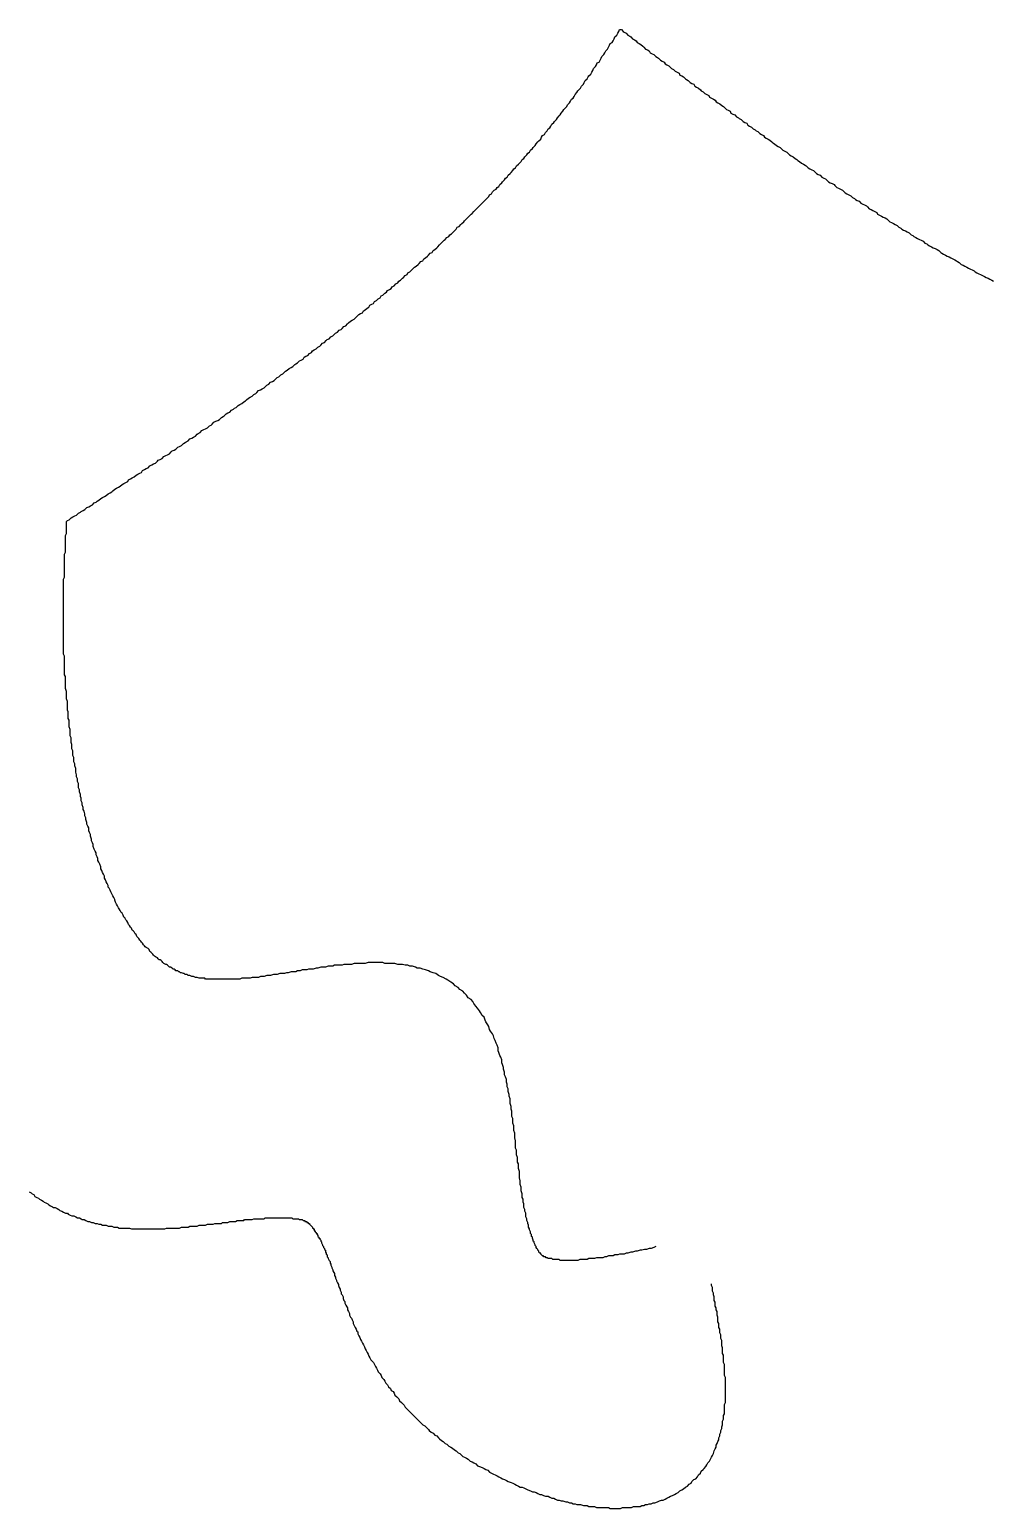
# Model space of a CAD drawing. Header units: millimetres. Extents: x 289 to 9778, y -894 to 6380.
# Drawn here: x 7105.85 to 7116.24, y 373.38 to 389.31 of the extents above; entities that cross this region are included whole.
import ezdxf

# ---------------------------------------------------------------- set-up
doc = ezdxf.new("R2010")
doc.units = ezdxf.units.MM

msp = doc.modelspace()

# ---------------------------------------------------------------- linework, layer by layer
for points in [[(7112.6, 376.198, 0), (7112.58, 376.188, 0), (7112.55, 376.178, 0), (7112.53, 376.178, 0), (7112.5, 376.168, 0), (7112.48, 376.168, 0), (7112.45, 376.158, 0), (7112.43, 376.158, 0), (7112.4, 376.148, 0), (7112.38, 376.148, 0), (7112.35, 376.138, 0), (7112.33, 376.138, 0), (7112.3, 376.128, 0), (7112.28, 376.128, 0), (7112.26, 376.118, 0), (7112.23, 376.118, 0), (7112.21, 376.118, 0), (7112.19, 376.108, 0), (7112.16, 376.108, 0), (7112.14, 376.098, 0), (7112.12, 376.098, 0), (7112.09, 376.098, 0), (7112.07, 376.088, 0), (7112.05, 376.088, 0), (7112.03, 376.078, 0), (7112, 376.078, 0), (7111.98, 376.078, 0), (7111.96, 376.078, 0), (7111.94, 376.068, 0), (7111.92, 376.068, 0), (7111.9, 376.068, 0), (7111.88, 376.068, 0), (7111.86, 376.058, 0), (7111.84, 376.058, 0), (7111.82, 376.058, 0), (7111.8, 376.058, 0), (7111.78, 376.058, 0), (7111.76, 376.048, 0), (7111.74, 376.048, 0), (7111.73, 376.048, 0), (7111.71, 376.048, 0), (7111.69, 376.048, 0), (7111.67, 376.048, 0), (7111.66, 376.048, 0), (7111.64, 376.048, 0), (7111.63, 376.048, 0), (7111.61, 376.048, 0), (7111.6, 376.048, 0), (7111.58, 376.048, 0), (7111.57, 376.048, 0), (7111.56, 376.058, 0), (7111.54, 376.058, 0), (7111.53, 376.058, 0), (7111.52, 376.058, 0), (7111.51, 376.058, 0), (7111.5, 376.058, 0), (7111.49, 376.058, 0), (7111.48, 376.068, 0), (7111.47, 376.068, 0), (7111.46, 376.068, 0), (7111.45, 376.068, 0), (7111.44, 376.068, 0), (7111.43, 376.078, 0), (7111.43, 376.078, 0), (7111.42, 376.078, 0), (7111.42, 376.078, 0), (7111.41, 376.088, 0), (7111.41, 376.088, 0), (7111.4, 376.088, 0), (7111.4, 376.088, 0), (7111.39, 376.088, 0), (7111.39, 376.098, 0), (7111.39, 376.098, 0), (7111.38, 376.098, 0), (7111.38, 376.098, 0), (7111.38, 376.098, 0), (7111.38, 376.098, 0), (7111.37, 376.108, 0), (7111.37, 376.108, 0), (7111.37, 376.108, 0), (7111.37, 376.108, 0), (7111.36, 376.118, 0), (7111.36, 376.118, 0), (7111.36, 376.128, 0), (7111.35, 376.128, 0), (7111.35, 376.128, 0), (7111.34, 376.138, 0), (7111.34, 376.148, 0), (7111.34, 376.148, 0), (7111.33, 376.158, 0), (7111.33, 376.168, 0), (7111.32, 376.178, 0), (7111.32, 376.178, 0), (7111.31, 376.188, 0), (7111.31, 376.198, 0), (7111.3, 376.208, 0), (7111.3, 376.218, 0), (7111.29, 376.238, 0), (7111.29, 376.248, 0), (7111.28, 376.258, 0), (7111.28, 376.268, 0), (7111.27, 376.288, 0), (7111.27, 376.298, 0), (7111.26, 376.308, 0), (7111.26, 376.328, 0), (7111.25, 376.338, 0), (7111.25, 376.358, 0), (7111.24, 376.378, 0), (7111.24, 376.388, 0), (7111.23, 376.408, 0), (7111.23, 376.428, 0), (7111.22, 376.448, 0), (7111.22, 376.458, 0), (7111.21, 376.478, 0), (7111.21, 376.498, 0), (7111.2, 376.518, 0), (7111.2, 376.538, 0), (7111.2, 376.558, 0), (7111.19, 376.578, 0), (7111.19, 376.598, 0), (7111.18, 376.618, 0), (7111.18, 376.638, 0), (7111.18, 376.658, 0), (7111.17, 376.678, 0), (7111.17, 376.708, 0), (7111.16, 376.728, 0), (7111.16, 376.748, 0), (7111.16, 376.768, 0), (7111.15, 376.798, 0), (7111.15, 376.818, 0), (7111.15, 376.838, 0), (7111.14, 376.868, 0), (7111.14, 376.888, 0), (7111.14, 376.908, 0), (7111.13, 376.938, 0), (7111.13, 376.958, 0), (7111.13, 376.988, 0), (7111.13, 377.008, 0), (7111.12, 377.038, 0), (7111.12, 377.058, 0), (7111.12, 377.088, 0), (7111.11, 377.108, 0), (7111.11, 377.138, 0), (7111.11, 377.158, 0), (7111.1, 377.188, 0), (7111.1, 377.208, 0), (7111.1, 377.238, 0), (7111.09, 377.258, 0), (7111.09, 377.288, 0), (7111.09, 377.318, 0), (7111.09, 377.338, 0), (7111.08, 377.368, 0), (7111.08, 377.388, 0), (7111.08, 377.418, 0), (7111.07, 377.448, 0), (7111.07, 377.468, 0), (7111.07, 377.498, 0), (7111.06, 377.528, 0), (7111.06, 377.548, 0), (7111.06, 377.578, 0), (7111.05, 377.598, 0), (7111.05, 377.628, 0), (7111.05, 377.658, 0), (7111.04, 377.678, 0), (7111.04, 377.708, 0), (7111.03, 377.738, 0), (7111.03, 377.758, 0), (7111.03, 377.788, 0), (7111.02, 377.818, 0), (7111.02, 377.838, 0), (7111.01, 377.868, 0), (7111.01, 377.898, 0), (7111, 377.918, 0), (7111, 377.948, 0), (7110.99, 377.968, 0), (7110.99, 377.998, 0), (7110.98, 378.028, 0), (7110.97, 378.048, 0), (7110.97, 378.078, 0), (7110.96, 378.108, 0), (7110.96, 378.128, 0), (7110.95, 378.158, 0), (7110.94, 378.178, 0), (7110.94, 378.208, 0), (7110.93, 378.238, 0), (7110.92, 378.258, 0), (7110.91, 378.288, 0), (7110.9, 378.308, 0), (7110.9, 378.338, 0), (7110.89, 378.368, 0), (7110.88, 378.388, 0), (7110.87, 378.418, 0), (7110.86, 378.438, 0), (7110.85, 378.468, 0), (7110.84, 378.488, 0), (7110.82, 378.518, 0), (7110.81, 378.538, 0), (7110.8, 378.568, 0), (7110.79, 378.588, 0), (7110.77, 378.618, 0), (7110.76, 378.638, 0), (7110.75, 378.668, 0), (7110.73, 378.688, 0), (7110.71, 378.718, 0), (7110.7, 378.738, 0), (7110.68, 378.768, 0), (7110.66, 378.788, 0), (7110.64, 378.818, 0), (7110.63, 378.838, 0), (7110.61, 378.858, 0), (7110.58, 378.878, 0), (7110.56, 378.908, 0), (7110.54, 378.928, 0), (7110.52, 378.948, 0), (7110.49, 378.968, 0), (7110.47, 378.988, 0), (7110.44, 379.008, 0), (7110.42, 379.028, 0), (7110.39, 379.048, 0), (7110.36, 379.068, 0), (7110.34, 379.078, 0), (7110.31, 379.098, 0), (7110.28, 379.108, 0), (7110.26, 379.118, 0), (7110.23, 379.138, 0), (7110.2, 379.148, 0), (7110.17, 379.158, 0), (7110.15, 379.168, 0), (7110.12, 379.178, 0), (7110.09, 379.188, 0), (7110.06, 379.198, 0), (7110.03, 379.198, 0), (7110.01, 379.208, 0), (7109.98, 379.218, 0), (7109.95, 379.218, 0), (7109.93, 379.228, 0), (7109.9, 379.228, 0), (7109.87, 379.238, 0), (7109.84, 379.238, 0), (7109.82, 379.238, 0), (7109.79, 379.248, 0), (7109.76, 379.248, 0), (7109.74, 379.248, 0), (7109.71, 379.248, 0), (7109.68, 379.248, 0), (7109.66, 379.258, 0), (7109.63, 379.258, 0), (7109.61, 379.258, 0), (7109.58, 379.258, 0), (7109.55, 379.258, 0), (7109.53, 379.258, 0), (7109.5, 379.258, 0), (7109.47, 379.248, 0), (7109.45, 379.248, 0), (7109.42, 379.248, 0), (7109.4, 379.248, 0), (7109.37, 379.248, 0), (7109.35, 379.248, 0), (7109.32, 379.238, 0), (7109.29, 379.238, 0), (7109.27, 379.238, 0), (7109.24, 379.238, 0), (7109.22, 379.228, 0), (7109.19, 379.228, 0), (7109.17, 379.228, 0), (7109.14, 379.228, 0), (7109.12, 379.218, 0), (7109.09, 379.218, 0), (7109.07, 379.218, 0), (7109.04, 379.208, 0), (7109.01, 379.208, 0), (7108.99, 379.208, 0), (7108.96, 379.198, 0), (7108.94, 379.198, 0), (7108.91, 379.188, 0), (7108.89, 379.188, 0), (7108.86, 379.188, 0), (7108.84, 379.178, 0), (7108.82, 379.178, 0), (7108.79, 379.178, 0), (7108.77, 379.168, 0), (7108.74, 379.168, 0), (7108.72, 379.158, 0), (7108.69, 379.158, 0), (7108.67, 379.158, 0), (7108.64, 379.148, 0), (7108.62, 379.148, 0), (7108.6, 379.138, 0), (7108.57, 379.138, 0), (7108.55, 379.138, 0), (7108.52, 379.128, 0), (7108.5, 379.128, 0), (7108.48, 379.128, 0), (7108.45, 379.118, 0), (7108.43, 379.118, 0), (7108.41, 379.118, 0), (7108.38, 379.108, 0), (7108.36, 379.108, 0), (7108.34, 379.108, 0), (7108.32, 379.098, 0), (7108.29, 379.098, 0), (7108.27, 379.098, 0), (7108.25, 379.098, 0), (7108.23, 379.088, 0), (7108.2, 379.088, 0), (7108.18, 379.088, 0), (7108.16, 379.088, 0), (7108.14, 379.088, 0), (7108.12, 379.078, 0), (7108.1, 379.078, 0), (7108.08, 379.078, 0), (7108.06, 379.078, 0), (7108.04, 379.078, 0), (7108.02, 379.078, 0), (7108, 379.078, 0), (7107.98, 379.078, 0), (7107.96, 379.078, 0), (7107.94, 379.078, 0), (7107.92, 379.078, 0), (7107.9, 379.078, 0), (7107.88, 379.078, 0), (7107.87, 379.078, 0), (7107.85, 379.078, 0), (7107.83, 379.078, 0), (7107.82, 379.078, 0), (7107.8, 379.078, 0), (7107.78, 379.078, 0), (7107.77, 379.078, 0), (7107.75, 379.078, 0), (7107.74, 379.088, 0), (7107.72, 379.088, 0), (7107.71, 379.088, 0), (7107.69, 379.088, 0), (7107.68, 379.088, 0), (7107.66, 379.098, 0), (7107.65, 379.098, 0), (7107.64, 379.098, 0), (7107.62, 379.108, 0), (7107.61, 379.108, 0), (7107.6, 379.108, 0), (7107.58, 379.118, 0), (7107.57, 379.118, 0), (7107.56, 379.118, 0), (7107.55, 379.128, 0), (7107.53, 379.128, 0), (7107.52, 379.138, 0), (7107.51, 379.138, 0), (7107.49, 379.148, 0), (7107.48, 379.148, 0), (7107.47, 379.158, 0), (7107.46, 379.158, 0), (7107.45, 379.168, 0), (7107.43, 379.168, 0), (7107.42, 379.178, 0), (7107.41, 379.188, 0), (7107.4, 379.188, 0), (7107.39, 379.198, 0), (7107.37, 379.208, 0), (7107.36, 379.208, 0), (7107.35, 379.218, 0), (7107.34, 379.228, 0), (7107.33, 379.238, 0), (7107.32, 379.238, 0), (7107.3, 379.248, 0), (7107.29, 379.258, 0), (7107.28, 379.268, 0), (7107.27, 379.278, 0), (7107.26, 379.288, 0), (7107.25, 379.288, 0), (7107.24, 379.298, 0), (7107.23, 379.308, 0), (7107.21, 379.318, 0), (7107.2, 379.328, 0), (7107.19, 379.338, 0), (7107.18, 379.348, 0), (7107.17, 379.358, 0), (7107.16, 379.368, 0), (7107.15, 379.378, 0), (7107.14, 379.398, 0), (7107.13, 379.408, 0), (7107.11, 379.418, 0), (7107.1, 379.428, 0), (7107.09, 379.438, 0), (7107.08, 379.448, 0), (7107.07, 379.468, 0), (7107.06, 379.478, 0), (7107.05, 379.488, 0), (7107.04, 379.498, 0), (7107.03, 379.518, 0), (7107.02, 379.528, 0), (7107.01, 379.538, 0), (7107, 379.558, 0), (7106.99, 379.568, 0), (7106.98, 379.588, 0), (7106.97, 379.598, 0), (7106.96, 379.608, 0), (7106.95, 379.628, 0), (7106.94, 379.638, 0), (7106.93, 379.658, 0), (7106.92, 379.668, 0), (7106.91, 379.688, 0), (7106.9, 379.708, 0), (7106.89, 379.718, 0), (7106.88, 379.738, 0), (7106.87, 379.748, 0), (7106.86, 379.768, 0), (7106.85, 379.788, 0), (7106.84, 379.798, 0), (7106.83, 379.818, 0), (7106.82, 379.838, 0), (7106.81, 379.848, 0), (7106.8, 379.868, 0), (7106.79, 379.888, 0), (7106.78, 379.908, 0), (7106.77, 379.928, 0), (7106.77, 379.938, 0), (7106.76, 379.958, 0), (7106.75, 379.978, 0), (7106.74, 379.998, 0), (7106.73, 380.018, 0), (7106.72, 380.038, 0), (7106.71, 380.058, 0), (7106.7, 380.068, 0), (7106.7, 380.088, 0), (7106.69, 380.108, 0), (7106.68, 380.128, 0), (7106.67, 380.148, 0), (7106.66, 380.168, 0), (7106.66, 380.188, 0), (7106.65, 380.208, 0), (7106.64, 380.228, 0), (7106.63, 380.248, 0), (7106.62, 380.268, 0), (7106.62, 380.288, 0), (7106.61, 380.318, 0), (7106.6, 380.338, 0), (7106.59, 380.358, 0), (7106.59, 380.378, 0), (7106.58, 380.398, 0), (7106.57, 380.418, 0), (7106.57, 380.438, 0), (7106.56, 380.458, 0), (7106.55, 380.478, 0), (7106.54, 380.508, 0), (7106.54, 380.528, 0), (7106.53, 380.548, 0), (7106.52, 380.568, 0), (7106.52, 380.588, 0), (7106.51, 380.618, 0), (7106.51, 380.638, 0), (7106.5, 380.658, 0), (7106.49, 380.678, 0), (7106.49, 380.708, 0), (7106.48, 380.728, 0), (7106.47, 380.748, 0), (7106.47, 380.768, 0), (7106.46, 380.798, 0), (7106.46, 380.818, 0), (7106.45, 380.838, 0), (7106.45, 380.858, 0), (7106.44, 380.888, 0), (7106.43, 380.908, 0), (7106.43, 380.928, 0), (7106.42, 380.958, 0), (7106.42, 380.978, 0), (7106.41, 380.998, 0), (7106.41, 381.028, 0), (7106.4, 381.048, 0), (7106.4, 381.068, 0), (7106.39, 381.098, 0), (7106.39, 381.118, 0), (7106.38, 381.138, 0), (7106.38, 381.168, 0), (7106.38, 381.188, 0), (7106.37, 381.208, 0), (7106.37, 381.238, 0), (7106.36, 381.258, 0), (7106.36, 381.278, 0), (7106.35, 381.308, 0), (7106.35, 381.328, 0), (7106.35, 381.348, 0), (7106.34, 381.378, 0), (7106.34, 381.398, 0), (7106.33, 381.418, 0), (7106.33, 381.448, 0), (7106.33, 381.468, 0), (7106.32, 381.488, 0), (7106.32, 381.518, 0), (7106.32, 381.538, 0), (7106.31, 381.558, 0), (7106.31, 381.588, 0), (7106.31, 381.608, 0), (7106.3, 381.628, 0), (7106.3, 381.658, 0), (7106.3, 381.678, 0), (7106.29, 381.698, 0), (7106.29, 381.728, 0), (7106.29, 381.748, 0), (7106.29, 381.768, 0), (7106.28, 381.798, 0), (7106.28, 381.818, 0), (7106.28, 381.838, 0), (7106.28, 381.868, 0), (7106.27, 381.888, 0), (7106.27, 381.908, 0), (7106.27, 381.938, 0), (7106.27, 381.958, 0), (7106.26, 381.978, 0), (7106.26, 381.998, 0), (7106.26, 382.028, 0), (7106.26, 382.048, 0), (7106.26, 382.068, 0), (7106.25, 382.098, 0), (7106.25, 382.118, 0), (7106.25, 382.138, 0), (7106.25, 382.158, 0), (7106.25, 382.178, 0), (7106.24, 382.208, 0), (7106.24, 382.228, 0), (7106.24, 382.248, 0), (7106.24, 382.268, 0), (7106.24, 382.298, 0), (7106.24, 382.318, 0), (7106.24, 382.338, 0), (7106.23, 382.358, 0), (7106.23, 382.378, 0), (7106.23, 382.408, 0), (7106.23, 382.428, 0), (7106.23, 382.448, 0), (7106.23, 382.468, 0), (7106.23, 382.488, 0), (7106.23, 382.508, 0), (7106.23, 382.538, 0), (7106.23, 382.558, 0), (7106.22, 382.578, 0), (7106.22, 382.598, 0), (7106.22, 382.618, 0), (7106.22, 382.638, 0), (7106.22, 382.658, 0), (7106.22, 382.688, 0), (7106.22, 382.708, 0), (7106.22, 382.728, 0), (7106.22, 382.748, 0), (7106.22, 382.768, 0), (7106.22, 382.788, 0), (7106.22, 382.808, 0), (7106.22, 382.828, 0), (7106.22, 382.848, 0), (7106.22, 382.878, 0), (7106.22, 382.898, 0), (7106.22, 382.918, 0), (7106.22, 382.938, 0), (7106.22, 382.958, 0), (7106.22, 382.978, 0), (7106.22, 382.998, 0), (7106.22, 383.018, 0), (7106.22, 383.038, 0), (7106.22, 383.058, 0), (7106.22, 383.078, 0), (7106.22, 383.108, 0), (7106.22, 383.128, 0), (7106.22, 383.148, 0), (7106.22, 383.168, 0), (7106.22, 383.188, 0), (7106.22, 383.208, 0), (7106.22, 383.228, 0), (7106.22, 383.248, 0), (7106.22, 383.268, 0), (7106.22, 383.288, 0), (7106.22, 383.308, 0), (7106.22, 383.328, 0), (7106.22, 383.348, 0), (7106.22, 383.368, 0), (7106.22, 383.388, 0), (7106.23, 383.408, 0), (7106.23, 383.428, 0), (7106.23, 383.458, 0), (7106.23, 383.478, 0), (7106.23, 383.498, 0), (7106.23, 383.518, 0), (7106.23, 383.538, 0), (7106.23, 383.558, 0), (7106.23, 383.578, 0), (7106.23, 383.598, 0), (7106.23, 383.618, 0), (7106.23, 383.638, 0), (7106.23, 383.658, 0), (7106.24, 383.678, 0), (7106.24, 383.698, 0), (7106.24, 383.718, 0), (7106.24, 383.738, 0), (7106.24, 383.758, 0), (7106.24, 383.778, 0), (7106.24, 383.798, 0), (7106.24, 383.818, 0), (7106.24, 383.838, 0), (7106.24, 383.858, 0), (7106.25, 383.878, 0), (7106.25, 383.898, 0), (7106.25, 383.918, 0), (7106.25, 383.938, 0), (7106.25, 383.968, 0), (7106.25, 383.988, 0), (7106.25, 384.008, 0), (7106.26, 384.018, 0), (7106.28, 384.028, 0), (7106.3, 384.048, 0), (7106.32, 384.058, 0), (7106.34, 384.068, 0), (7106.36, 384.078, 0), (7106.38, 384.098, 0), (7106.4, 384.108, 0), (7106.41, 384.118, 0), (7106.43, 384.128, 0), (7106.45, 384.138, 0), (7106.47, 384.158, 0), (7106.49, 384.168, 0), (7106.51, 384.178, 0), (7106.53, 384.188, 0), (7106.55, 384.208, 0), (7106.57, 384.218, 0), (7106.58, 384.228, 0), (7106.6, 384.238, 0), (7106.62, 384.258, 0), (7106.64, 384.268, 0), (7106.66, 384.278, 0), (7106.68, 384.288, 0), (7106.7, 384.308, 0), (7106.72, 384.318, 0), (7106.74, 384.328, 0), (7106.75, 384.338, 0), (7106.77, 384.358, 0), (7106.79, 384.368, 0), (7106.81, 384.378, 0), (7106.83, 384.388, 0), (7106.85, 384.408, 0), (7106.87, 384.418, 0), (7106.89, 384.428, 0), (7106.91, 384.438, 0), (7106.92, 384.458, 0), (7106.94, 384.468, 0), (7106.96, 384.478, 0), (7106.98, 384.488, 0), (7107, 384.508, 0), (7107.02, 384.518, 0), (7107.04, 384.528, 0), (7107.06, 384.538, 0), (7107.07, 384.558, 0), (7107.09, 384.568, 0), (7107.11, 384.578, 0), (7107.13, 384.588, 0), (7107.15, 384.608, 0), (7107.17, 384.618, 0), (7107.19, 384.628, 0), (7107.21, 384.638, 0), (7107.23, 384.658, 0), (7107.24, 384.668, 0), (7107.26, 384.678, 0), (7107.28, 384.688, 0), (7107.3, 384.708, 0), (7107.32, 384.718, 0), (7107.34, 384.728, 0), (7107.36, 384.738, 0), (7107.38, 384.758, 0), (7107.39, 384.768, 0), (7107.41, 384.778, 0), (7107.43, 384.788, 0), (7107.45, 384.808, 0), (7107.47, 384.818, 0), (7107.49, 384.828, 0), (7107.51, 384.848, 0), (7107.53, 384.858, 0), (7107.54, 384.868, 0), (7107.56, 384.878, 0), (7107.58, 384.898, 0), (7107.6, 384.908, 0), (7107.62, 384.918, 0), (7107.64, 384.928, 0), (7107.66, 384.948, 0), (7107.67, 384.958, 0), (7107.69, 384.968, 0), (7107.71, 384.988, 0), (7107.73, 384.998, 0), (7107.75, 385.008, 0), (7107.77, 385.018, 0), (7107.79, 385.038, 0), (7107.81, 385.048, 0), (7107.82, 385.058, 0), (7107.84, 385.078, 0), (7107.86, 385.088, 0), (7107.88, 385.098, 0), (7107.9, 385.108, 0), (7107.92, 385.128, 0), (7107.94, 385.138, 0), (7107.95, 385.148, 0), (7107.97, 385.168, 0), (7107.99, 385.178, 0), (7108.01, 385.188, 0), (7108.03, 385.208, 0), (7108.05, 385.218, 0), (7108.06, 385.228, 0), (7108.08, 385.238, 0), (7108.1, 385.258, 0), (7108.12, 385.268, 0), (7108.14, 385.278, 0), (7108.16, 385.298, 0), (7108.18, 385.308, 0), (7108.19, 385.318, 0), (7108.21, 385.338, 0), (7108.23, 385.348, 0), (7108.25, 385.358, 0), (7108.27, 385.378, 0), (7108.29, 385.388, 0), (7108.3, 385.398, 0), (7108.32, 385.418, 0), (7108.34, 385.428, 0), (7108.36, 385.438, 0), (7108.38, 385.448, 0), (7108.4, 385.468, 0), (7108.41, 385.478, 0), (7108.43, 385.488, 0), (7108.45, 385.508, 0), (7108.47, 385.518, 0), (7108.49, 385.528, 0), (7108.51, 385.548, 0), (7108.52, 385.558, 0), (7108.54, 385.568, 0), (7108.56, 385.588, 0), (7108.58, 385.598, 0), (7108.6, 385.618, 0), (7108.61, 385.628, 0), (7108.63, 385.638, 0), (7108.65, 385.658, 0), (7108.67, 385.668, 0), (7108.69, 385.678, 0), (7108.71, 385.698, 0), (7108.72, 385.708, 0), (7108.74, 385.718, 0), (7108.76, 385.738, 0), (7108.78, 385.748, 0), (7108.8, 385.758, 0), (7108.81, 385.778, 0), (7108.83, 385.788, 0), (7108.85, 385.798, 0), (7108.87, 385.818, 0), (7108.89, 385.828, 0), (7108.9, 385.848, 0), (7108.92, 385.858, 0), (7108.94, 385.868, 0), (7108.96, 385.888, 0), (7108.98, 385.898, 0), (7108.99, 385.908, 0), (7109.01, 385.928, 0), (7109.03, 385.938, 0), (7109.05, 385.958, 0), (7109.06, 385.968, 0), (7109.08, 385.978, 0), (7109.1, 385.998, 0), (7109.12, 386.008, 0), (7109.14, 386.028, 0), (7109.15, 386.038, 0), (7109.17, 386.048, 0), (7109.19, 386.068, 0), (7109.21, 386.078, 0), (7109.22, 386.088, 0), (7109.24, 386.108, 0), (7109.26, 386.118, 0), (7109.28, 386.138, 0), (7109.29, 386.148, 0), (7109.31, 386.168, 0), (7109.33, 386.178, 0), (7109.35, 386.188, 0), (7109.37, 386.208, 0), (7109.38, 386.218, 0), (7109.4, 386.238, 0), (7109.42, 386.248, 0), (7109.44, 386.258, 0), (7109.45, 386.278, 0), (7109.47, 386.288, 0), (7109.49, 386.308, 0), (7109.51, 386.318, 0), (7109.52, 386.338, 0), (7109.54, 386.348, 0), (7109.56, 386.358, 0), (7109.57, 386.378, 0), (7109.59, 386.388, 0), (7109.61, 386.408, 0), (7109.63, 386.418, 0), (7109.64, 386.438, 0), (7109.66, 386.448, 0), (7109.68, 386.468, 0), (7109.7, 386.478, 0), (7109.71, 386.498, 0), (7109.73, 386.508, 0), (7109.75, 386.518, 0), (7109.76, 386.538, 0), (7109.78, 386.548, 0), (7109.8, 386.568, 0), (7109.82, 386.578, 0), (7109.83, 386.598, 0), (7109.85, 386.608, 0), (7109.87, 386.628, 0), (7109.88, 386.638, 0), (7109.9, 386.658, 0), (7109.92, 386.668, 0), (7109.93, 386.688, 0), (7109.95, 386.698, 0), (7109.97, 386.718, 0), (7109.98, 386.728, 0), (7110, 386.748, 0), (7110.02, 386.758, 0), (7110.04, 386.778, 0), (7110.05, 386.788, 0), (7110.07, 386.808, 0), (7110.09, 386.818, 0), (7110.1, 386.838, 0), (7110.12, 386.848, 0), (7110.14, 386.868, 0), (7110.15, 386.878, 0), (7110.17, 386.898, 0), (7110.19, 386.908, 0), (7110.2, 386.928, 0), (7110.22, 386.938, 0), (7110.24, 386.958, 0), (7110.25, 386.968, 0), (7110.27, 386.988, 0), (7110.28, 386.998, 0), (7110.3, 387.018, 0), (7110.32, 387.038, 0), (7110.33, 387.048, 0), (7110.35, 387.068, 0), (7110.37, 387.078, 0), (7110.38, 387.098, 0), (7110.4, 387.108, 0), (7110.42, 387.128, 0), (7110.43, 387.138, 0), (7110.45, 387.158, 0), (7110.46, 387.178, 0), (7110.48, 387.188, 0), (7110.5, 387.208, 0), (7110.51, 387.218, 0), (7110.53, 387.238, 0), (7110.54, 387.248, 0), (7110.56, 387.268, 0), (7110.58, 387.288, 0), (7110.59, 387.298, 0), (7110.61, 387.318, 0), (7110.62, 387.328, 0), (7110.64, 387.348, 0), (7110.66, 387.368, 0), (7110.67, 387.378, 0), (7110.69, 387.398, 0), (7110.7, 387.408, 0), (7110.72, 387.428, 0), (7110.74, 387.448, 0), (7110.75, 387.458, 0), (7110.77, 387.478, 0), (7110.78, 387.488, 0), (7110.8, 387.508, 0), (7110.81, 387.528, 0), (7110.83, 387.538, 0), (7110.84, 387.558, 0), (7110.86, 387.578, 0), (7110.88, 387.588, 0), (7110.89, 387.608, 0), (7110.91, 387.618, 0), (7110.92, 387.638, 0), (7110.94, 387.658, 0), (7110.95, 387.668, 0), (7110.97, 387.688, 0), (7110.98, 387.708, 0), (7111, 387.718, 0), (7111.01, 387.738, 0), (7111.03, 387.758, 0), (7111.04, 387.768, 0), (7111.06, 387.788, 0), (7111.07, 387.808, 0), (7111.09, 387.818, 0), (7111.1, 387.838, 0), (7111.12, 387.858, 0), (7111.13, 387.868, 0), (7111.15, 387.888, 0), (7111.16, 387.908, 0), (7111.18, 387.918, 0), (7111.19, 387.938, 0), (7111.21, 387.958, 0), (7111.22, 387.978, 0), (7111.24, 387.988, 0), (7111.25, 388.008, 0), (7111.27, 388.028, 0), (7111.28, 388.038, 0), (7111.3, 388.058, 0), (7111.31, 388.078, 0), (7111.33, 388.098, 0), (7111.34, 388.108, 0), (7111.36, 388.128, 0), (7111.37, 388.148, 0), (7111.38, 388.168, 0), (7111.4, 388.178, 0), (7111.41, 388.198, 0), (7111.43, 388.218, 0), (7111.44, 388.238, 0), (7111.46, 388.248, 0), (7111.47, 388.268, 0), (7111.48, 388.288, 0), (7111.5, 388.308, 0), (7111.51, 388.318, 0), (7111.53, 388.338, 0), (7111.54, 388.358, 0), (7111.56, 388.378, 0), (7111.57, 388.388, 0), (7111.58, 388.408, 0), (7111.6, 388.428, 0), (7111.61, 388.448, 0), (7111.63, 388.468, 0), (7111.64, 388.478, 0), (7111.65, 388.498, 0), (7111.67, 388.518, 0), (7111.68, 388.538, 0), (7111.69, 388.558, 0), (7111.71, 388.568, 0), (7111.72, 388.588, 0), (7111.73, 388.608, 0), (7111.75, 388.628, 0), (7111.76, 388.648, 0), (7111.78, 388.668, 0), (7111.79, 388.678, 0), (7111.8, 388.698, 0), (7111.82, 388.718, 0), (7111.83, 388.738, 0), (7111.84, 388.758, 0), (7111.86, 388.778, 0), (7111.87, 388.798, 0), (7111.88, 388.808, 0), (7111.9, 388.828, 0), (7111.91, 388.848, 0), (7111.92, 388.868, 0), (7111.93, 388.888, 0), (7111.95, 388.908, 0), (7111.96, 388.928, 0), (7111.97, 388.948, 0), (7111.99, 388.958, 0), (7112, 388.978, 0), (7112.01, 388.998, 0), (7112.02, 389.018, 0), (7112.04, 389.038, 0), (7112.05, 389.058, 0), (7112.06, 389.078, 0), (7112.08, 389.098, 0), (7112.09, 389.118, 0), (7112.1, 389.138, 0), (7112.11, 389.158, 0), (7112.13, 389.168, 0), (7112.14, 389.188, 0), (7112.15, 389.208, 0), (7112.16, 389.228, 0), (7112.18, 389.248, 0), (7112.19, 389.268, 0), (7112.2, 389.288, 0), (7112.21, 389.308, 0), (7112.23, 389.308, 0), (7112.25, 389.288, 0), (7112.26, 389.278, 0), (7112.28, 389.268, 0), (7112.3, 389.248, 0), (7112.32, 389.238, 0), (7112.33, 389.228, 0), (7112.35, 389.208, 0), (7112.37, 389.198, 0), (7112.39, 389.188, 0), (7112.4, 389.168, 0), (7112.42, 389.158, 0), (7112.44, 389.148, 0), (7112.46, 389.128, 0), (7112.47, 389.118, 0), (7112.49, 389.098, 0), (7112.51, 389.088, 0), (7112.53, 389.078, 0), (7112.54, 389.058, 0), (7112.56, 389.048, 0), (7112.58, 389.038, 0), (7112.6, 389.018, 0), (7112.62, 389.008, 0), (7112.63, 388.998, 0), (7112.65, 388.978, 0), (7112.67, 388.968, 0), (7112.69, 388.958, 0), (7112.7, 388.938, 0), (7112.72, 388.928, 0), (7112.74, 388.918, 0), (7112.76, 388.898, 0), (7112.77, 388.888, 0), (7112.79, 388.878, 0), (7112.81, 388.858, 0), (7112.83, 388.848, 0), (7112.85, 388.838, 0), (7112.86, 388.818, 0), (7112.88, 388.808, 0), (7112.9, 388.798, 0), (7112.92, 388.778, 0), (7112.93, 388.768, 0), (7112.95, 388.758, 0), (7112.97, 388.738, 0), (7112.99, 388.728, 0), (7113.01, 388.718, 0), (7113.02, 388.698, 0), (7113.04, 388.688, 0), (7113.06, 388.678, 0), (7113.08, 388.658, 0), (7113.09, 388.648, 0), (7113.11, 388.638, 0), (7113.13, 388.618, 0), (7113.15, 388.608, 0), (7113.17, 388.598, 0), (7113.18, 388.578, 0), (7113.2, 388.568, 0), (7113.22, 388.558, 0), (7113.24, 388.548, 0), (7113.25, 388.528, 0), (7113.27, 388.518, 0), (7113.29, 388.508, 0), (7113.31, 388.488, 0), (7113.33, 388.478, 0), (7113.34, 388.468, 0), (7113.36, 388.448, 0), (7113.38, 388.438, 0), (7113.4, 388.428, 0), (7113.41, 388.408, 0), (7113.43, 388.398, 0), (7113.45, 388.388, 0), (7113.47, 388.368, 0), (7113.49, 388.358, 0), (7113.5, 388.348, 0), (7113.52, 388.338, 0), (7113.54, 388.318, 0), (7113.56, 388.308, 0), (7113.58, 388.298, 0), (7113.59, 388.278, 0), (7113.61, 388.268, 0), (7113.63, 388.258, 0), (7113.65, 388.238, 0), (7113.67, 388.228, 0), (7113.68, 388.218, 0), (7113.7, 388.208, 0), (7113.72, 388.188, 0), (7113.74, 388.178, 0), (7113.76, 388.168, 0), (7113.77, 388.148, 0), (7113.79, 388.138, 0), (7113.81, 388.128, 0), (7113.83, 388.118, 0), (7113.85, 388.098, 0), (7113.86, 388.088, 0), (7113.88, 388.078, 0), (7113.9, 388.058, 0), (7113.92, 388.048, 0), (7113.94, 388.038, 0), (7113.95, 388.028, 0), (7113.97, 388.008, 0), (7113.99, 387.998, 0), (7114.01, 387.988, 0), (7114.03, 387.968, 0), (7114.04, 387.958, 0), (7114.06, 387.948, 0), (7114.08, 387.938, 0), (7114.1, 387.918, 0), (7114.12, 387.908, 0), (7114.13, 387.898, 0), (7114.15, 387.888, 0), (7114.17, 387.868, 0), (7114.19, 387.858, 0), (7114.21, 387.848, 0), (7114.22, 387.838, 0), (7114.24, 387.818, 0), (7114.26, 387.808, 0), (7114.28, 387.798, 0), (7114.3, 387.788, 0), (7114.32, 387.768, 0), (7114.33, 387.758, 0), (7114.35, 387.748, 0), (7114.37, 387.738, 0), (7114.39, 387.718, 0), (7114.41, 387.708, 0), (7114.43, 387.698, 0), (7114.44, 387.688, 0), (7114.46, 387.668, 0), (7114.48, 387.658, 0), (7114.5, 387.648, 0), (7114.52, 387.638, 0), (7114.53, 387.628, 0), (7114.55, 387.608, 0), (7114.57, 387.598, 0), (7114.59, 387.588, 0), (7114.61, 387.578, 0), (7114.63, 387.558, 0), (7114.64, 387.548, 0), (7114.66, 387.538, 0), (7114.68, 387.528, 0), (7114.7, 387.518, 0), (7114.72, 387.498, 0), (7114.74, 387.488, 0), (7114.75, 387.478, 0), (7114.77, 387.468, 0), (7114.79, 387.458, 0), (7114.81, 387.438, 0), (7114.83, 387.428, 0), (7114.85, 387.418, 0), (7114.87, 387.408, 0), (7114.88, 387.398, 0), (7114.9, 387.378, 0), (7114.92, 387.368, 0), (7114.94, 387.358, 0), (7114.96, 387.348, 0), (7114.98, 387.338, 0), (7114.99, 387.318, 0), (7115.01, 387.308, 0), (7115.03, 387.298, 0), (7115.05, 387.288, 0), (7115.07, 387.278, 0), (7115.09, 387.268, 0), (7115.11, 387.248, 0), (7115.12, 387.238, 0), (7115.14, 387.228, 0), (7115.16, 387.218, 0), (7115.18, 387.208, 0), (7115.2, 387.198, 0), (7115.22, 387.178, 0), (7115.24, 387.168, 0), (7115.25, 387.158, 0), (7115.27, 387.148, 0), (7115.29, 387.138, 0), (7115.31, 387.128, 0), (7115.33, 387.118, 0), (7115.35, 387.098, 0), (7115.37, 387.088, 0), (7115.38, 387.078, 0), (7115.4, 387.068, 0), (7115.42, 387.058, 0), (7115.44, 387.048, 0), (7115.46, 387.038, 0), (7115.48, 387.028, 0), (7115.5, 387.008, 0), (7115.52, 386.998, 0), (7115.53, 386.988, 0), (7115.55, 386.978, 0), (7115.57, 386.968, 0), (7115.59, 386.958, 0), (7115.61, 386.948, 0), (7115.63, 386.938, 0), (7115.65, 386.928, 0), (7115.67, 386.908, 0), (7115.68, 386.898, 0), (7115.7, 386.888, 0), (7115.72, 386.878, 0), (7115.74, 386.868, 0), (7115.76, 386.858, 0), (7115.78, 386.848, 0), (7115.8, 386.838, 0), (7115.82, 386.828, 0), (7115.84, 386.818, 0), (7115.85, 386.808, 0), (7115.87, 386.798, 0), (7115.89, 386.778, 0), (7115.91, 386.768, 0), (7115.93, 386.758, 0), (7115.95, 386.748, 0), (7115.97, 386.738, 0), (7115.99, 386.728, 0), (7116.01, 386.718, 0), (7116.03, 386.708, 0), (7116.04, 386.698, 0), (7116.06, 386.688, 0), (7116.08, 386.678, 0), (7116.1, 386.668, 0), (7116.12, 386.658, 0), (7116.14, 386.648, 0), (7116.16, 386.638, 0), (7116.18, 386.628, 0), (7116.2, 386.618, 0), (7116.22, 386.608, 0), (7116.24, 386.598, 0)], [(7105.85, 376.788, 0), (7105.87, 376.778, 0), (7105.88, 376.768, 0), (7105.9, 376.758, 0), (7105.91, 376.738, 0), (7105.93, 376.728, 0), (7105.95, 376.718, 0), (7105.96, 376.708, 0), (7105.98, 376.698, 0), (7106, 376.688, 0), (7106.01, 376.678, 0), (7106.03, 376.668, 0), (7106.05, 376.658, 0), (7106.06, 376.648, 0), (7106.08, 376.638, 0), (7106.1, 376.628, 0), (7106.11, 376.618, 0), (7106.13, 376.618, 0), (7106.15, 376.608, 0), (7106.17, 376.598, 0), (7106.18, 376.588, 0), (7106.2, 376.578, 0), (7106.22, 376.568, 0), (7106.24, 376.558, 0), (7106.26, 376.558, 0), (7106.27, 376.548, 0), (7106.29, 376.538, 0), (7106.31, 376.528, 0), (7106.33, 376.528, 0), (7106.35, 376.518, 0), (7106.37, 376.508, 0), (7106.39, 376.508, 0), (7106.41, 376.498, 0), (7106.42, 376.488, 0), (7106.44, 376.488, 0), (7106.46, 376.478, 0), (7106.48, 376.468, 0), (7106.5, 376.468, 0), (7106.52, 376.458, 0), (7106.54, 376.458, 0), (7106.56, 376.448, 0), (7106.58, 376.448, 0), (7106.6, 376.438, 0), (7106.62, 376.438, 0), (7106.64, 376.428, 0), (7106.66, 376.428, 0), (7106.68, 376.428, 0), (7106.7, 376.418, 0), (7106.72, 376.418, 0), (7106.74, 376.418, 0), (7106.76, 376.408, 0), (7106.78, 376.408, 0), (7106.8, 376.408, 0), (7106.82, 376.398, 0), (7106.85, 376.398, 0), (7106.87, 376.398, 0), (7106.89, 376.398, 0), (7106.91, 376.398, 0), (7106.93, 376.398, 0), (7106.95, 376.388, 0), (7106.97, 376.388, 0), (7106.99, 376.388, 0), (7107.01, 376.388, 0), (7107.03, 376.388, 0), (7107.05, 376.388, 0), (7107.07, 376.388, 0), (7107.09, 376.388, 0), (7107.11, 376.388, 0), (7107.13, 376.388, 0), (7107.15, 376.388, 0), (7107.17, 376.388, 0), (7107.19, 376.388, 0), (7107.21, 376.388, 0), (7107.23, 376.388, 0), (7107.25, 376.388, 0), (7107.27, 376.388, 0), (7107.29, 376.388, 0), (7107.31, 376.388, 0), (7107.33, 376.398, 0), (7107.35, 376.398, 0), (7107.37, 376.398, 0), (7107.39, 376.398, 0), (7107.41, 376.398, 0), (7107.43, 376.398, 0), (7107.45, 376.398, 0), (7107.47, 376.398, 0), (7107.49, 376.408, 0), (7107.51, 376.408, 0), (7107.53, 376.408, 0), (7107.55, 376.408, 0), (7107.56, 376.408, 0), (7107.58, 376.418, 0), (7107.6, 376.418, 0), (7107.62, 376.418, 0), (7107.64, 376.418, 0), (7107.66, 376.418, 0), (7107.68, 376.428, 0), (7107.7, 376.428, 0), (7107.72, 376.428, 0), (7107.73, 376.428, 0), (7107.75, 376.428, 0), (7107.77, 376.438, 0), (7107.79, 376.438, 0), (7107.81, 376.438, 0), (7107.83, 376.438, 0), (7107.85, 376.448, 0), (7107.86, 376.448, 0), (7107.88, 376.448, 0), (7107.9, 376.448, 0), (7107.92, 376.448, 0), (7107.93, 376.458, 0), (7107.95, 376.458, 0), (7107.97, 376.458, 0), (7107.99, 376.458, 0), (7108.01, 376.468, 0), (7108.02, 376.468, 0), (7108.04, 376.468, 0), (7108.06, 376.468, 0), (7108.07, 376.468, 0), (7108.09, 376.478, 0), (7108.11, 376.478, 0), (7108.12, 376.478, 0), (7108.14, 376.478, 0), (7108.16, 376.478, 0), (7108.17, 376.488, 0), (7108.19, 376.488, 0), (7108.21, 376.488, 0), (7108.22, 376.488, 0), (7108.24, 376.488, 0), (7108.25, 376.488, 0), (7108.27, 376.498, 0), (7108.29, 376.498, 0), (7108.3, 376.498, 0), (7108.32, 376.498, 0), (7108.33, 376.498, 0), (7108.35, 376.498, 0), (7108.36, 376.498, 0), (7108.38, 376.498, 0), (7108.39, 376.508, 0), (7108.41, 376.508, 0), (7108.42, 376.508, 0), (7108.43, 376.508, 0), (7108.45, 376.508, 0), (7108.46, 376.508, 0), (7108.48, 376.508, 0), (7108.49, 376.508, 0), (7108.5, 376.508, 0), (7108.51, 376.508, 0), (7108.53, 376.508, 0), (7108.54, 376.508, 0), (7108.55, 376.508, 0), (7108.56, 376.508, 0), (7108.58, 376.508, 0), (7108.59, 376.508, 0), (7108.6, 376.508, 0), (7108.61, 376.508, 0), (7108.62, 376.508, 0), (7108.63, 376.508, 0), (7108.64, 376.508, 0), (7108.65, 376.508, 0), (7108.66, 376.508, 0), (7108.67, 376.508, 0), (7108.68, 376.508, 0), (7108.69, 376.498, 0), (7108.7, 376.498, 0), (7108.71, 376.498, 0), (7108.72, 376.498, 0), (7108.73, 376.498, 0), (7108.74, 376.498, 0), (7108.74, 376.498, 0), (7108.75, 376.498, 0), (7108.76, 376.488, 0), (7108.76, 376.488, 0), (7108.77, 376.488, 0), (7108.78, 376.488, 0), (7108.78, 376.488, 0), (7108.79, 376.488, 0), (7108.79, 376.488, 0), (7108.8, 376.478, 0), (7108.8, 376.478, 0), (7108.81, 376.478, 0), (7108.81, 376.478, 0), (7108.82, 376.478, 0), (7108.82, 376.478, 0), (7108.82, 376.468, 0), (7108.83, 376.468, 0), (7108.83, 376.468, 0), (7108.83, 376.468, 0), (7108.83, 376.468, 0), (7108.84, 376.468, 0), (7108.84, 376.468, 0), (7108.84, 376.468, 0), (7108.84, 376.458, 0), (7108.85, 376.458, 0), (7108.85, 376.458, 0), (7108.85, 376.458, 0), (7108.85, 376.458, 0), (7108.85, 376.458, 0), (7108.86, 376.448, 0), (7108.86, 376.448, 0), (7108.86, 376.448, 0), (7108.87, 376.448, 0), (7108.87, 376.438, 0), (7108.87, 376.438, 0), (7108.87, 376.438, 0), (7108.88, 376.428, 0), (7108.88, 376.428, 0), (7108.88, 376.428, 0), (7108.89, 376.418, 0), (7108.89, 376.418, 0), (7108.9, 376.408, 0), (7108.9, 376.408, 0), (7108.9, 376.398, 0), (7108.91, 376.398, 0), (7108.91, 376.388, 0), (7108.92, 376.388, 0), (7108.92, 376.378, 0), (7108.92, 376.368, 0), (7108.93, 376.368, 0), (7108.93, 376.358, 0), (7108.94, 376.348, 0), (7108.94, 376.338, 0), (7108.95, 376.338, 0), (7108.95, 376.328, 0), (7108.96, 376.318, 0), (7108.96, 376.308, 0), (7108.97, 376.298, 0), (7108.97, 376.288, 0), (7108.98, 376.288, 0), (7108.98, 376.278, 0), (7108.99, 376.268, 0), (7108.99, 376.258, 0), (7109, 376.248, 0), (7109, 376.238, 0), (7109.01, 376.218, 0), (7109.01, 376.208, 0), (7109.02, 376.198, 0), (7109.02, 376.188, 0), (7109.03, 376.178, 0), (7109.03, 376.168, 0), (7109.04, 376.158, 0), (7109.04, 376.138, 0), (7109.05, 376.128, 0), (7109.05, 376.118, 0), (7109.06, 376.108, 0), (7109.06, 376.088, 0), (7109.07, 376.078, 0), (7109.07, 376.068, 0), (7109.08, 376.048, 0), (7109.09, 376.038, 0), (7109.09, 376.018, 0), (7109.1, 376.008, 0), (7109.1, 375.998, 0), (7109.11, 375.978, 0), (7109.11, 375.968, 0), (7109.12, 375.948, 0), (7109.12, 375.938, 0), (7109.13, 375.918, 0), (7109.14, 375.908, 0), (7109.14, 375.888, 0), (7109.15, 375.868, 0), (7109.15, 375.858, 0), (7109.16, 375.838, 0), (7109.16, 375.828, 0), (7109.17, 375.808, 0), (7109.18, 375.788, 0), (7109.18, 375.778, 0), (7109.19, 375.758, 0), (7109.2, 375.738, 0), (7109.2, 375.728, 0), (7109.21, 375.708, 0), (7109.21, 375.688, 0), (7109.22, 375.678, 0), (7109.23, 375.658, 0), (7109.23, 375.638, 0), (7109.24, 375.618, 0), (7109.25, 375.608, 0), (7109.25, 375.588, 0), (7109.26, 375.568, 0), (7109.27, 375.548, 0), (7109.28, 375.538, 0), (7109.28, 375.518, 0), (7109.29, 375.498, 0), (7109.3, 375.478, 0), (7109.3, 375.458, 0), (7109.31, 375.438, 0), (7109.32, 375.428, 0), (7109.33, 375.408, 0), (7109.34, 375.388, 0), (7109.34, 375.368, 0), (7109.35, 375.348, 0), (7109.36, 375.328, 0), (7109.37, 375.308, 0), (7109.38, 375.288, 0), (7109.39, 375.278, 0), (7109.39, 375.258, 0), (7109.4, 375.238, 0), (7109.41, 375.218, 0), (7109.42, 375.198, 0), (7109.43, 375.178, 0), (7109.44, 375.158, 0), (7109.45, 375.138, 0), (7109.46, 375.118, 0), (7109.47, 375.098, 0), (7109.48, 375.078, 0), (7109.49, 375.058, 0), (7109.5, 375.038, 0), (7109.51, 375.018, 0), (7109.52, 374.998, 0), (7109.53, 374.978, 0), (7109.54, 374.968, 0), (7109.56, 374.948, 0), (7109.57, 374.928, 0), (7109.58, 374.908, 0), (7109.59, 374.888, 0), (7109.6, 374.868, 0), (7109.61, 374.848, 0), (7109.63, 374.828, 0), (7109.64, 374.808, 0), (7109.65, 374.788, 0), (7109.67, 374.768, 0), (7109.68, 374.748, 0), (7109.69, 374.728, 0), (7109.71, 374.708, 0), (7109.72, 374.688, 0), (7109.74, 374.668, 0), (7109.75, 374.648, 0), (7109.77, 374.638, 0), (7109.78, 374.618, 0), (7109.79, 374.598, 0), (7109.81, 374.578, 0), (7109.83, 374.558, 0), (7109.84, 374.538, 0), (7109.86, 374.518, 0), (7109.87, 374.508, 0), (7109.89, 374.488, 0), (7109.9, 374.468, 0), (7109.92, 374.448, 0), (7109.94, 374.428, 0), (7109.95, 374.418, 0), (7109.97, 374.398, 0), (7109.99, 374.378, 0), (7110, 374.368, 0), (7110.02, 374.348, 0), (7110.04, 374.328, 0), (7110.06, 374.308, 0), (7110.07, 374.298, 0), (7110.09, 374.278, 0), (7110.11, 374.268, 0), (7110.13, 374.248, 0), (7110.15, 374.228, 0), (7110.16, 374.218, 0), (7110.18, 374.198, 0), (7110.2, 374.188, 0), (7110.22, 374.168, 0), (7110.24, 374.158, 0), (7110.26, 374.138, 0), (7110.27, 374.128, 0), (7110.29, 374.108, 0), (7110.31, 374.098, 0), (7110.33, 374.078, 0), (7110.35, 374.068, 0), (7110.37, 374.048, 0), (7110.39, 374.038, 0), (7110.41, 374.028, 0), (7110.43, 374.008, 0), (7110.45, 373.998, 0), (7110.47, 373.978, 0), (7110.49, 373.968, 0), (7110.5, 373.958, 0), (7110.52, 373.938, 0), (7110.54, 373.928, 0), (7110.56, 373.918, 0), (7110.58, 373.908, 0), (7110.6, 373.888, 0), (7110.62, 373.878, 0), (7110.64, 373.868, 0), (7110.66, 373.858, 0), (7110.68, 373.838, 0), (7110.7, 373.828, 0), (7110.73, 373.818, 0), (7110.75, 373.808, 0), (7110.77, 373.798, 0), (7110.79, 373.788, 0), (7110.81, 373.768, 0), (7110.83, 373.758, 0), (7110.85, 373.748, 0), (7110.87, 373.738, 0), (7110.89, 373.728, 0), (7110.91, 373.718, 0), (7110.93, 373.708, 0), (7110.95, 373.698, 0), (7110.97, 373.688, 0), (7110.99, 373.678, 0), (7111.01, 373.668, 0), (7111.04, 373.658, 0), (7111.06, 373.648, 0), (7111.08, 373.638, 0), (7111.1, 373.628, 0), (7111.12, 373.618, 0), (7111.14, 373.608, 0), (7111.16, 373.608, 0), (7111.18, 373.598, 0), (7111.2, 373.588, 0), (7111.22, 373.578, 0), (7111.25, 373.568, 0), (7111.27, 373.558, 0), (7111.29, 373.558, 0), (7111.31, 373.548, 0), (7111.33, 373.538, 0), (7111.35, 373.528, 0), (7111.37, 373.528, 0), (7111.39, 373.518, 0), (7111.41, 373.508, 0), (7111.44, 373.508, 0), (7111.46, 373.498, 0), (7111.48, 373.488, 0), (7111.5, 373.488, 0), (7111.52, 373.478, 0), (7111.54, 373.468, 0), (7111.56, 373.468, 0), (7111.58, 373.458, 0), (7111.6, 373.458, 0), (7111.63, 373.448, 0), (7111.65, 373.448, 0), (7111.67, 373.438, 0), (7111.69, 373.438, 0), (7111.71, 373.428, 0), (7111.73, 373.428, 0), (7111.75, 373.418, 0), (7111.77, 373.418, 0), (7111.79, 373.418, 0), (7111.82, 373.408, 0), (7111.84, 373.408, 0), (7111.86, 373.408, 0), (7111.88, 373.398, 0), (7111.9, 373.398, 0), (7111.92, 373.398, 0), (7111.94, 373.398, 0), (7111.96, 373.388, 0), (7111.98, 373.388, 0), (7112.01, 373.388, 0), (7112.03, 373.388, 0), (7112.05, 373.388, 0), (7112.07, 373.388, 0), (7112.09, 373.388, 0), (7112.11, 373.378, 0), (7112.13, 373.378, 0), (7112.15, 373.378, 0), (7112.17, 373.378, 0), (7112.2, 373.378, 0), (7112.22, 373.378, 0), (7112.24, 373.388, 0), (7112.26, 373.388, 0), (7112.28, 373.388, 0), (7112.3, 373.388, 0), (7112.32, 373.388, 0), (7112.34, 373.388, 0), (7112.36, 373.398, 0), (7112.38, 373.398, 0), (7112.41, 373.398, 0), (7112.43, 373.398, 0), (7112.45, 373.408, 0), (7112.47, 373.408, 0), (7112.49, 373.418, 0), (7112.51, 373.418, 0), (7112.53, 373.428, 0), (7112.55, 373.428, 0), (7112.57, 373.438, 0), (7112.59, 373.438, 0), (7112.62, 373.448, 0), (7112.64, 373.458, 0), (7112.66, 373.468, 0), (7112.68, 373.468, 0), (7112.7, 373.478, 0), (7112.72, 373.488, 0), (7112.74, 373.498, 0), (7112.76, 373.508, 0), (7112.78, 373.518, 0), (7112.8, 373.528, 0), (7112.82, 373.538, 0), (7112.84, 373.548, 0), (7112.86, 373.568, 0), (7112.88, 373.578, 0), (7112.9, 373.588, 0), (7112.92, 373.608, 0), (7112.94, 373.618, 0), (7112.96, 373.638, 0), (7112.98, 373.648, 0), (7112.99, 373.668, 0), (7113.01, 373.688, 0), (7113.03, 373.698, 0), (7113.05, 373.718, 0), (7113.06, 373.738, 0), (7113.08, 373.758, 0), (7113.09, 373.778, 0), (7113.11, 373.798, 0), (7113.12, 373.808, 0), (7113.14, 373.828, 0), (7113.15, 373.848, 0), (7113.16, 373.868, 0), (7113.18, 373.888, 0), (7113.19, 373.908, 0), (7113.2, 373.928, 0), (7113.21, 373.948, 0), (7113.22, 373.968, 0), (7113.23, 373.998, 0), (7113.24, 374.018, 0), (7113.25, 374.038, 0), (7113.25, 374.058, 0), (7113.26, 374.078, 0), (7113.27, 374.098, 0), (7113.28, 374.118, 0), (7113.28, 374.138, 0), (7113.29, 374.158, 0), (7113.29, 374.178, 0), (7113.3, 374.198, 0), (7113.3, 374.218, 0), (7113.31, 374.238, 0), (7113.31, 374.258, 0), (7113.32, 374.278, 0), (7113.32, 374.298, 0), (7113.32, 374.318, 0), (7113.33, 374.338, 0), (7113.33, 374.358, 0), (7113.33, 374.378, 0), (7113.34, 374.398, 0), (7113.34, 374.418, 0), (7113.34, 374.438, 0), (7113.34, 374.458, 0), (7113.34, 374.478, 0), (7113.34, 374.498, 0), (7113.35, 374.518, 0), (7113.35, 374.538, 0), (7113.35, 374.558, 0), (7113.35, 374.578, 0), (7113.35, 374.598, 0), (7113.35, 374.618, 0), (7113.35, 374.638, 0), (7113.35, 374.658, 0), (7113.35, 374.678, 0), (7113.35, 374.698, 0), (7113.35, 374.718, 0), (7113.35, 374.738, 0), (7113.35, 374.758, 0), (7113.35, 374.788, 0), (7113.34, 374.808, 0), (7113.34, 374.828, 0), (7113.34, 374.848, 0), (7113.34, 374.868, 0), (7113.34, 374.888, 0), (7113.34, 374.908, 0), (7113.34, 374.928, 0), (7113.33, 374.948, 0), (7113.33, 374.968, 0), (7113.33, 374.988, 0), (7113.33, 375.008, 0), (7113.33, 375.028, 0), (7113.32, 375.048, 0), (7113.32, 375.068, 0), (7113.32, 375.088, 0), (7113.32, 375.108, 0), (7113.31, 375.128, 0), (7113.31, 375.148, 0), (7113.31, 375.168, 0), (7113.31, 375.188, 0), (7113.3, 375.208, 0), (7113.3, 375.228, 0), (7113.3, 375.248, 0), (7113.29, 375.268, 0), (7113.29, 375.288, 0), (7113.29, 375.308, 0), (7113.28, 375.328, 0), (7113.28, 375.348, 0), (7113.28, 375.368, 0), (7113.27, 375.388, 0), (7113.27, 375.408, 0), (7113.27, 375.438, 0), (7113.26, 375.458, 0), (7113.26, 375.478, 0), (7113.26, 375.498, 0), (7113.25, 375.518, 0), (7113.25, 375.538, 0), (7113.24, 375.558, 0), (7113.24, 375.578, 0), (7113.24, 375.598, 0), (7113.23, 375.618, 0), (7113.23, 375.638, 0), (7113.23, 375.658, 0), (7113.22, 375.678, 0), (7113.22, 375.698, 0), (7113.21, 375.718, 0), (7113.21, 375.738, 0), (7113.21, 375.758, 0), (7113.2, 375.778, 0), (7113.2, 375.798, 0)]]:
    msp.add_polyline3d(points)

doc.saveas('drawing.dxf')
